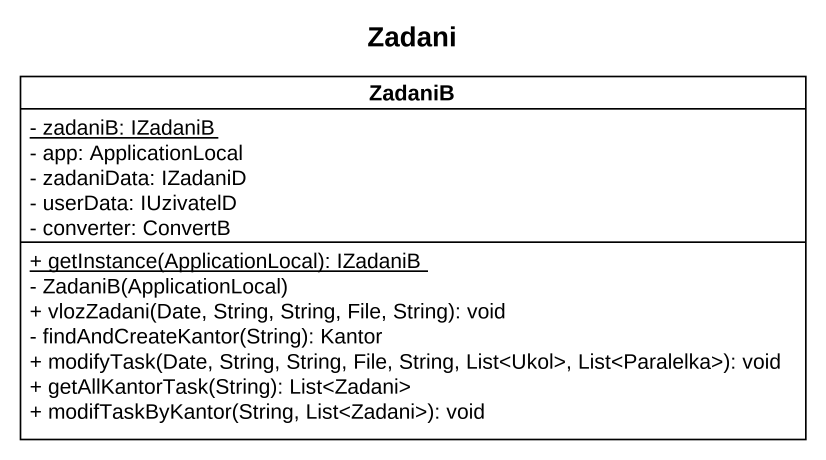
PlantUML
@startuml
title Zadani
hide circle
hide empty members
skinparam classAttributeIconSize 0
class ZadaniB {
  {static} - zadaniB: IZadaniB
  - app: ApplicationLocal
  - zadaniData: IZadaniD
  - userData: IUzivatelD
  - converter: ConvertB
  {static} + getInstance(ApplicationLocal): IZadaniB
  - ZadaniB(ApplicationLocal)
  + vlozZadani(Date, String, String, File, String): void
  - findAndCreateKantor(String): Kantor
  + modifyTask(Date, String, String, File, String, List<Ukol>, List<Paralelka>): void
  + getAllKantorTask(String): List<Zadani>
  + modifTaskByKantor(String, List<Zadani>): void
}
@enduml
